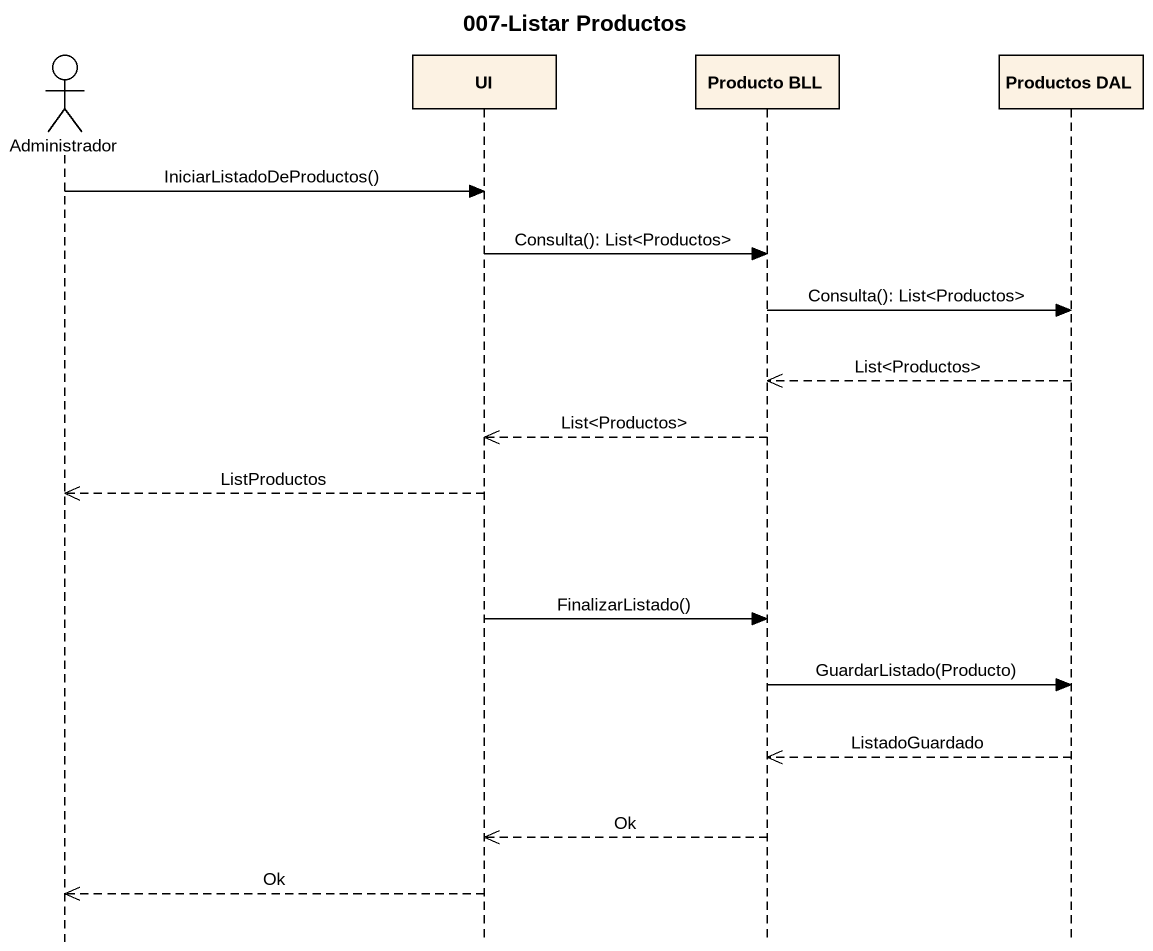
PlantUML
@startuml
title 007-Listar Productos
hide footbox
actor Administrador
participant UI
participant "Producto BLL" as Producto_BLL
participant "Productos DAL" as Productos_DAL

Administrador -> UI : IniciarListadoDeProductos()
UI -> Producto_BLL : Consulta(): List<Productos>
Producto_BLL -> Productos_DAL : Consulta(): List<Productos>
Productos_DAL -->> Producto_BLL : List<Productos>
Producto_BLL -->> UI : List<Productos>
UI -->> Administrador : ListProductos
UI -> Producto_BLL : FinalizarListado()
Producto_BLL -> Productos_DAL : GuardarListado(Producto)
Productos_DAL -->> Producto_BLL : ListadoGuardado
Producto_BLL -->> UI : Ok
UI -->> Administrador : Ok
@enduml
